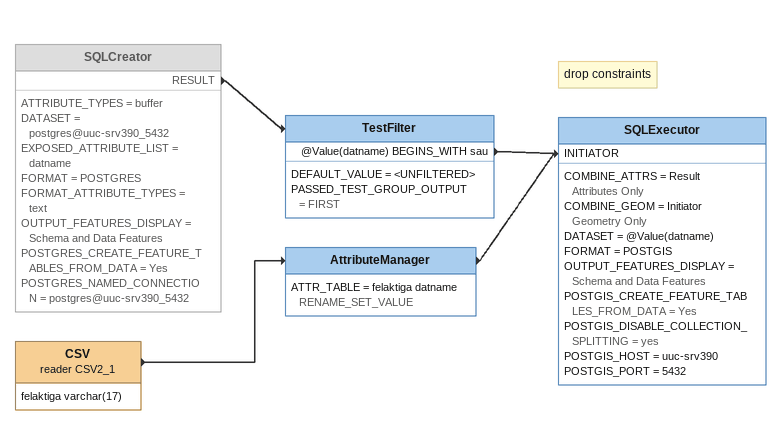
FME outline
SQLCreator [off]
    ATTRIBUTE_TYPES = buffer
    DATASET = postgres@uuc-srv390_5432
    EXPOSED_ATTRIBUTE_LIST = datname
    FORMAT = POSTGRES
    FORMAT_ATTRIBUTE_TYPES = text
    OUTPUT_FEATURES_DISPLAY = Schema and Data Features
    POSTGRES_CREATE_FEATURE_TABLES_FROM_DATA = Yes
    POSTGRES_NAMED_CONNECTION = postgres@uuc-srv390_5432
    RESULT -> TestFilter
TestFilter
    DEFAULT_VALUE = <UNFILTERED>
    PASSED_TEST_GROUP_OUTPUT = FIRST
    @Value(datname) BEGINS_WITH sau -> SQLExecutor [INITIATOR]
CSV (reader CSV2_1)
    attributes: felaktiga varchar(17)
    -> AttributeManager
AttributeManager
    ATTR_TABLE = felaktiga datname  RENAME_SET_VALUE
    -> SQLExecutor [INITIATOR]
Note: drop constraints
SQLExecutor
    COMBINE_ATTRS = Result Attributes Only
    COMBINE_GEOM = Initiator Geometry Only
    DATASET = @Value(datname)
    FORMAT = POSTGIS
    OUTPUT_FEATURES_DISPLAY = Schema and Data Features
    POSTGIS_CREATE_FEATURE_TABLES_FROM_DATA = Yes
    POSTGIS_DISABLE_COLLECTION_SPLITTING = yes
    POSTGIS_HOST = uuc-srv390
    POSTGIS_PORT = 5432
